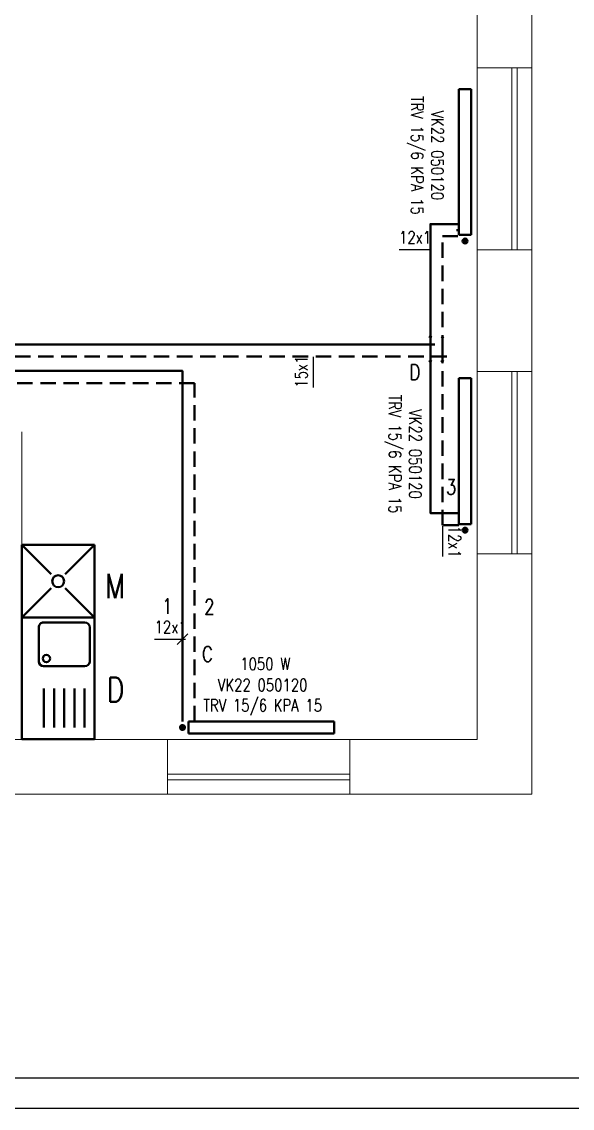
# Model space of a CAD drawing. Header units: millimetres. Extents: x 13441 to 178833, y -33721 to 19284.
# Drawn here: x 51295 to 55828, y 4434 to 13377 of the extents above; entities that cross this region are included whole.
import ezdxf
from ezdxf.enums import TextEntityAlignment as Align

# ---------------------------------------------------------------- set-up
doc = ezdxf.new("R2010")
doc.units = ezdxf.units.MM
doc.header["$LTSCALE"] = 10
doc.linetypes.add('DASHED', pattern=[19.05, 12.7, -6.35])
for name, color, linetype, lineweight in [('CKFORMATY', 3, 'Continuous', 25), ('CKTEXTY_MALE', 3, 'Continuous', 18), ('slepá matrice', 7, 'Continuous', 20), ('T-otopna_telesa', 1, 'Continuous', 50), ('T-p_privodni', 1, 'Continuous', 50), ('T-p_zpetne', 5, 'DASHED', 50), ('Z-zar_predmety', 7, 'Continuous', 50), ('Z-zar_predmety_ozn', 6, 'Continuous', 50)]:
    doc.layers.add(name, color=color, linetype=linetype, lineweight=lineweight)
doc.layers.add('T-otopna_telesa-popis', color=7, linetype='Continuous')
doc.layers.add('T-p_privodni-popis', color=7, linetype='Continuous')
doc.styles.add('ARIAL_NARROW', font='SIMPLEX.SHX', dxfattribs={"width": 0.8})
doc.styles.get("Standard").update_dxf_attribs({"font": 'simplex.shx', "width": 0.8})

# ---------------------------------------------------------------- blocks, each defined once
blk = doc.blocks.new('*U131', base_point=(146180.1, -97577.1))
at = {"color": 0, "lineweight": -2}
for p, q in [((146180.1, -96577.1), (145580.1, -96577.1)), ((145580.1, -96577.1), (145580.1, -97577.1)), ((146180.1, -97577.1), (146180.1, -96577.1)), ((145662.1, -96993.6), (145662.1, -96673.6)), ((145746.1, -96993.6), (145746.1, -96673.6)), ((145830.1, -96993.6), (145830.1, -96673.6)), ((145914.1, -96993.6), (145914.1, -96673.6)), ((145998.1, -96993.6), (145998.1, -96673.6)), ((145660.1, -97177.1), (146000.1, -97177.1)), ((145620.1, -97497.1), (145620.1, -97217.1)), ((146040.1, -97217.1), (146040.1, -97497.1)), ((145660.1, -97537.1), (146000.1, -97537.1)), ((145580.1, -97577.1), (146180.1, -97577.1))]:
    blk.add_line(p, q, dxfattribs=at)
blk.add_circle((145976.9, -97240.3), 30, dxfattribs=at)
for centre, start, end in [((145660.1, -97217.1), 90, 180), ((146000.1, -97217.1), 0, 90), ((145660.1, -97497.1), 180, 270), ((146000.1, -97497.1), 270, 0)]:
    blk.add_arc(centre, 40, start, end, dxfattribs=at)
blk = doc.blocks.new('*U135', base_point=(300, 0))
at = {"linetype": 'ByBlock'}
for p, q in [((0, 600), (0, 0)), ((0, 600), (242.193743, 357.806257)), ((0, 600), (600, 600)), ((357.806257, 357.806257), (600, 600)), ((600, 600), (600, 0)), ((0, 0), (242.193743, 242.193743)), ((357.806257, 242.193743), (600, 0)), ((0, 0), (600, 0))]:
    blk.add_line(p, q, dxfattribs=at)
blk.add_circle((300, 300), 49.066899, dxfattribs=at)
blk = doc.blocks.new('*U142', base_point=(695242, -408552.6))
at = {"color": 0, "linetype": 'ByBlock', "ltscale": 500, "style": 'ARIAL_NARROW', "width": 0.8}
blk.add_text('M', height=200, dxfattribs=at).set_placement((695316.2, -408552.6), align=Align.MIDDLE_CENTER)
blk = doc.blocks.new('*U143', base_point=(695242, -405593))
at = {"color": 0, "linetype": 'ByBlock', "ltscale": 500, "style": 'ARIAL_NARROW', "width": 0.8}
blk.add_text('D', height=200, dxfattribs=at).set_placement((695324.2, -405593), align=Align.MIDDLE_CENTER)
blk = doc.blocks.new('*U204', base_point=(26775, 0))
at = {"layer": 'CKFORMATY', "linetype": 'Continuous'}
for p, q in [((250, 250), (26525, 250)), ((0, 0), (26775, 0))]:
    blk.add_line(p, q, dxfattribs=at)
blk = doc.blocks.new('*U219', base_point=(600, 150))
blk.add_hatch(color=256).paths.add_polyline_path([(1230, 50, 1), (1270, 50, 1)])
at = {"color": 0, "linetype": 'ByBlock', "lineweight": -2}
for p, q in [((0, 100), (1200, 100)), ((0, 0), (0, 100)), ((1200, 100), (1200, 0)), ((1200, 0), (0, 0))]:
    blk.add_line(p, q, dxfattribs=at)
at = {"color": 0, "lineweight": -2}
for p, q in [((40, 0), (40, 0)), ((140, 0), (140, 0)), ((1060, 0), (1060, 0)), ((1160, 0), (1160, 0))]:
    blk.add_line(p, q, dxfattribs=at)
blk.add_circle((1250, 50), 20)
blk = doc.blocks.new('*U218', base_point=(600, 150))
blk.add_hatch(color=256).paths.add_polyline_path([(1230, 50, 1), (1270, 50, 1)])
at = {"color": 0, "linetype": 'ByBlock', "lineweight": -2}
for p, q in [((0, 100), (1200, 100)), ((0, 0), (0, 100)), ((1200, 100), (1200, 0)), ((1200, 0), (0, 0))]:
    blk.add_line(p, q, dxfattribs=at)
at = {"color": 0, "lineweight": -2}
for p, q in [((40, 0), (40, 0)), ((140, 0), (140, 0)), ((1060, 0), (1060, 0)), ((1160, 0), (1160, 0))]:
    blk.add_line(p, q, dxfattribs=at)
blk.add_circle((1250, 50), 20)
blk = doc.blocks.new('*U217', base_point=(600, 150))
blk.add_hatch(color=256).paths.add_polyline_path([(1230, 50, 1), (1270, 50, 1)])
at = {"color": 0, "linetype": 'ByBlock', "lineweight": -2}
for p, q in [((0, 100), (1200, 100)), ((0, 0), (0, 100)), ((1200, 100), (1200, 0)), ((1200, 0), (0, 0))]:
    blk.add_line(p, q, dxfattribs=at)
at = {"color": 0, "lineweight": -2}
for p, q in [((40, 0), (40, 0)), ((140, 0), (140, 0)), ((1060, 0), (1060, 0)), ((1160, 0), (1160, 0))]:
    blk.add_line(p, q, dxfattribs=at)
blk.add_circle((1250, 50), 20)

msp = doc.modelspace()

# ---------------------------------------------------------------- linework, layer by layer
at = {"layer": 'CKTEXTY_MALE', "color": 0}
for p, q in [((54647.035, 10781.626), (54658.622, 10800.151)), ((54647.035, 10781.626), (54671.3, 10781.626)), ((54671.3, 10781.626), (54658.622, 10800.151)), ((54747.336, 10779.095), (54758.923, 10797.62)), ((54747.336, 10779.095), (54771.601, 10779.095)), ((54771.601, 10779.095), (54758.923, 10797.62)), ((54647.168, 10585.605), (54659.846, 10567.08)), ((54671.433, 10585.605), (54647.168, 10585.605)), ((54671.433, 10585.605), (54659.846, 10567.08)), ((54746.822, 10585.464), (54759.5, 10566.939)), ((54771.087, 10585.464), (54746.822, 10585.464)), ((54771.087, 10585.464), (54759.5, 10566.939))]:
    msp.add_line(p, q, dxfattribs=at)
at = {"layer": 'slepá matrice'}
for p, q in [((55495.069, 12998.585), (55495.069, 14998.585)), ((55045.069, 12998.585), (55045.069, 14548.585)), ((55045.069, 12998.585), (55045.069, 11498.585)), ((55495.069, 12998.585), (55045.069, 12998.585)), ((55330.069, 12998.585), (55330.069, 11498.585)), ((55375.069, 12998.585), (55375.069, 11498.585)), ((55495.069, 12998.585), (55495.069, 11498.585)), ((55495.069, 11498.585), (55045.069, 11498.585)), ((55045.069, 10498.585), (55045.069, 11498.585)), ((55495.069, 10498.585), (55495.069, 11498.585)), ((55045.069, 10498.585), (55045.069, 8998.585)), ((55495.069, 10498.585), (55045.069, 10498.585)), ((55330.069, 10498.585), (55330.069, 8998.585)), ((55375.069, 10498.585), (55375.069, 8998.585)), ((55495.069, 10498.585), (55495.069, 8998.585)), ((51295.069, 10001.069), (51295.069, 7468.585)), ((55045.069, 9798.585), (55045.069, 9648.585)), ((55495.069, 8998.585), (55045.069, 8998.585)), ((55045.069, 7468.585), (55045.069, 8998.585)), ((55495.069, 7018.585), (55495.069, 8998.585)), ((51045.069, 7468.585), (51295.069, 7468.585)), ((51295.069, 7468.585), (52495.069, 7468.585)), ((53995.069, 7468.585), (52495.069, 7468.585)), ((52495.069, 7018.585), (52495.069, 7468.585)), ((53995.069, 7468.585), (55045.069, 7468.585)), ((53995.069, 7468.585), (53995.069, 7018.585)), ((53995.069, 7018.585), (53995.069, 7468.585)), ((53995.069, 7183.585), (52495.069, 7183.585)), ((53995.069, 7138.585), (52495.069, 7138.585)), ((50545.069, 7018.585), (52495.069, 7018.585)), ((53995.069, 7018.585), (52495.069, 7018.585)), ((53995.069, 7018.585), (55495.069, 7018.585))]:
    msp.add_line(p, q, dxfattribs=at)
at = {"layer": 'T-p_privodni'}
for points in [[(52618.632, 7618.585), (52618.632, 10502.678), (49416.819, 10502.678), (49416.819, 12136.72), (49930.412, 12136.72)], [(54695.484, 10721.46), (49549.118, 10721.46), (49549.118, 12036.72), (50006.117, 12036.72)], [(54659.435, 10721.46), (54659.435, 11711.924), (54895.069, 11711.924)], [(54895.069, 9332.405), (54659.435, 9332.405), (54659.435, 10671.46), (54659.435, 10721.46)]]:
    msp.add_lwpolyline(points, dxfattribs=at)
at = {"layer": 'T-p_privodni-popis', "color": 7}
for p, q in [((54401.416, 11502.704), (54655.94, 11502.704)), ((53696.929, 10365.777), (53696.929, 10620.301)), ((54759.435, 9229.32), (54759.435, 8974.796)), ((52389.108, 8295.928), (52643.632, 8295.928))]:
    msp.add_line(p, q, dxfattribs=at)
at = {"layer": 'T-p_privodni-popis', "color": 142}
msp.add_line((52662.826, 8340.122), (52574.438, 8251.734), dxfattribs=at)
at = {"layer": 'T-p_zpetne'}
for points in [[(52718.632, 7618.585), (52718.632, 10402.678), (49516.819, 10402.678), (49516.819, 12036.72), (49930.412, 12036.72)], [(54795.484, 10621.46), (49649.118, 10621.46), (49649.118, 11936.72), (50006.117, 11936.72)], [(54759.435, 10621.46), (54759.435, 10671.46), (54759.435, 11611.924), (54895.069, 11611.924)], [(54895.069, 9232.405), (54759.435, 9232.405), (54759.435, 10621.46)]]:
    msp.add_lwpolyline(points, dxfattribs=at)
at = {"layer": 'T-p_zpetne', "linetype": 'ByBlock'}
msp.add_lwpolyline([(54895.069, 11661.924), (54874.859, 11661.924)], dxfattribs=at)

# ---------------------------------------------------------------- block references
at = {"layer": 'CKFORMATY'}
msp.add_blockref('*U204', (66991.167, 4434.08), dxfattribs=at)
at = {"layer": 'T-otopna_telesa'}
for name, p, rotation in [('*U217', (55045.069, 12221.924), 270), ('*U218', (55045.069, 9842.405), 270), ('*U219', (53268.288, 7468.585), 180)]:
    msp.add_blockref(name, p, dxfattribs=dict(at, rotation=rotation))
at = {"layer": 'Z-zar_predmety'}
for name, p, rotation in [('*U135', (51295.069, 8772.304), 269.9999999999999), ('*U131', (51295.069, 8472.304), 180)]:
    msp.add_blockref(name, p, dxfattribs=dict(at, rotation=rotation))
at = {"layer": 'Z-zar_predmety_ozn'}
for name, p in [('*U142', (51990.063, 8732.524)), ('*U143', (51986.839, 7880.669))]:
    msp.add_blockref(name, p, dxfattribs=at)

# ---------------------------------------------------------------- texts
at = {"layer": 'CKTEXTY_MALE', "char_height": 125, "attachment_point": 1}
for s, insert in [('D', (54487.647, 10555.516)), ('C', (52779.153, 8234.583))]:
    msp.add_mtext_dynamic_manual_height_columns(s, width=251.93437, gutter_width=625, heights=[0], dxfattribs=dict(at, insert=insert))
at = {"layer": 'CKTEXTY_MALE', "linetype": 'ByBlock', "char_height": 125, "attachment_point": 1}
for s, insert in [('{\\T1.1;3}', (54787.649, 9610.644)), ('{\\T1.1;1}', (52449.906, 8629.799)), ('{\\T1.1;2}', (52797.018, 8623.902))]:
    msp.add_mtext_dynamic_manual_height_columns(s, width=138.32522, gutter_width=625, heights=[200.434], dxfattribs=dict(at, insert=insert))
at = {"layer": 'T-otopna_telesa-popis', "color": 102, "char_height": 100, "attachment_point": 5, "rotation": 270}
for insert in [(54617.832, 12277.002), (54435.321, 9818.328)]:
    msp.add_mtext('VK22 050120^JTRV 15/6 KPA 15', dxfattribs=dict(at, insert=insert))
at = {"layer": 'T-otopna_telesa-popis', "color": 102, "insert": (53300.007, 8091.871), "char_height": 100, "attachment_point": 5}
msp.add_mtext_dynamic_manual_height_columns('1050 W', width=660.26261, gutter_width=625, heights=[353.328], dxfattribs=at)
at = {"layer": 'T-otopna_telesa-popis', "color": 102, "insert": (53278.834, 7817.563), "char_height": 100, "attachment_point": 5}
msp.add_mtext('VK22 050120^JTRV 15/6 KPA 15', dxfattribs=at)
at = {"layer": 'T-p_privodni-popis', "color": 102, "width": 0.8}
for p in [(54401.416, 11552.704), (52389.108, 8345.928)]:
    msp.add_text('12x1', height=100, dxfattribs=at).set_placement(p)
for s, rotation, p in [('15x1', 90, (53646.929, 10365.777)), ('12x1', 270, (54809.435, 9229.32))]:
    msp.add_text(s, height=100, rotation=rotation, dxfattribs=at).set_placement(p)

doc.saveas('drawing.dxf')
